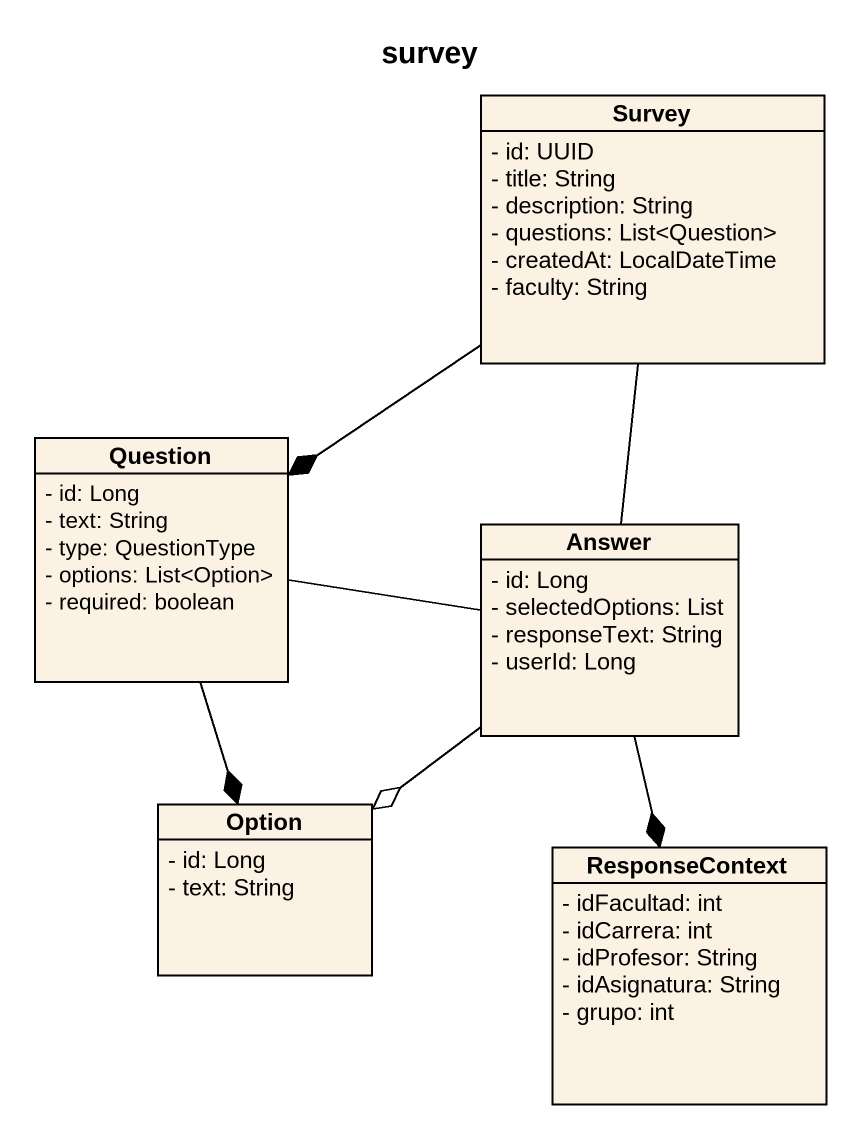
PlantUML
@startuml
title survey
hide circle
hide empty members
skinparam classAttributeIconSize 0
class Survey {
  - id: UUID
  - title: String
  - description: String
  - questions: List<Question>
  - createdAt: LocalDateTime
  - faculty: String
}
class Question {
  - id: Long
  - text: String
  - type: QuestionType
  - options: List<Option>
  - required: boolean
}
class Answer {
  - id: Long
  - selectedOptions: List
  - responseText: String
  - userId: Long
}
class Option {
  - id: Long
  - text: String
}
class ResponseContext {
  - idFacultad: int
  - idCarrera: int
  - idProfesor: String
  - idAsignatura: String
  - grupo: int
}
Survey --* Question
Question --* Option
Answer -up- Survey
Answer -left- Question
Answer --o Option
Answer --* ResponseContext
@enduml
